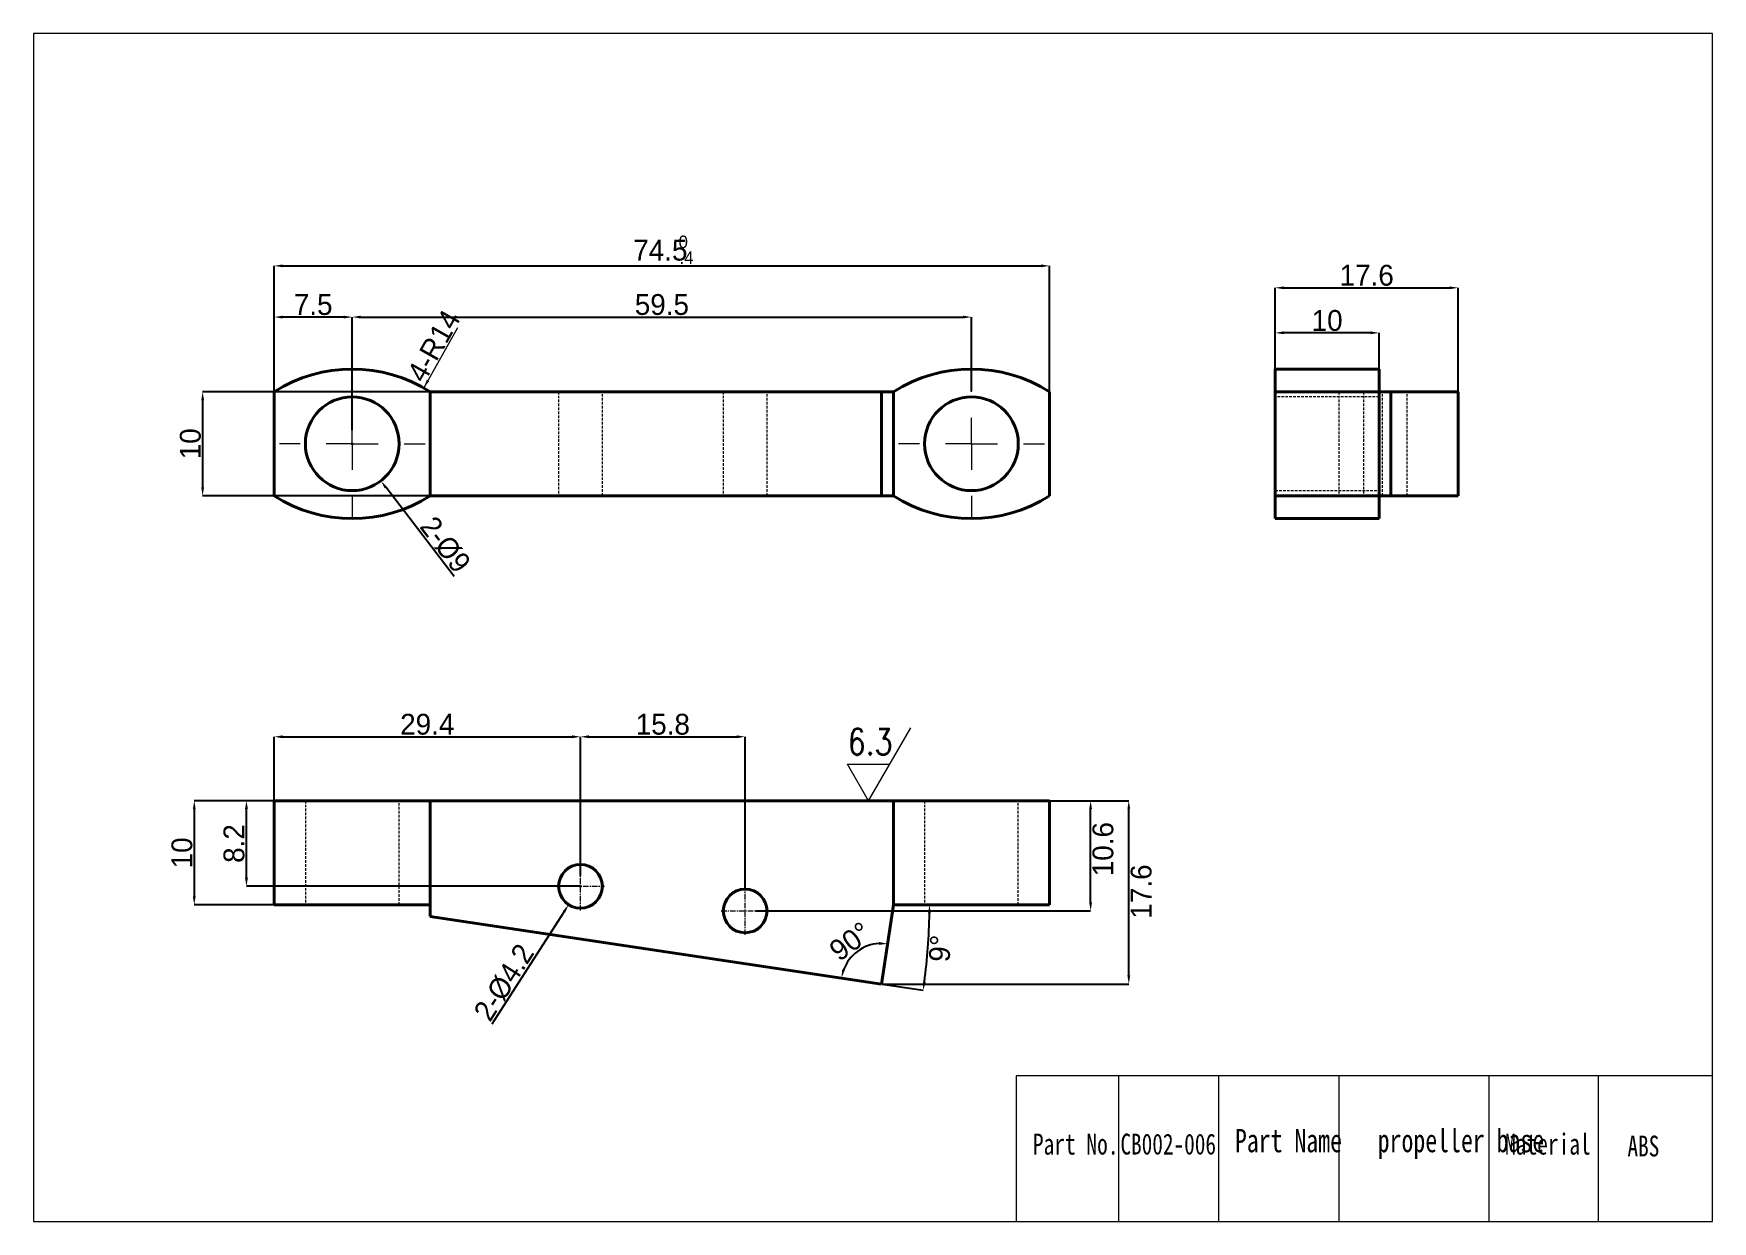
# Model space of a CAD drawing. Header units: millimetres. Extents: x 24 to 185, y 30 to 144.
import ezdxf

# ---------------------------------------------------------------- set-up
doc = ezdxf.new("R2010")
doc.units = ezdxf.units.MM
doc.header["$LTSCALE"] = 0.2
for name, pattern in [('CENTER', [10.16, 6.35, -1.27, 1.27, -1.27]), ('CENTERX2', [20.32, 12.7, -2.54, 2.54, -2.54]), ('HIDDEN', [1.905, 1.27, -0.635])]:
    doc.linetypes.add(name, pattern=pattern)
doc.layers.get('0').update_dxf_attribs({"lineweight": 18})
for name, color, linetype, lineweight in [('1轮廓实线层', 7, 'Continuous', 40), ('3中心线层', 1, 'CENTERX2', 18), ('4虚线层', 6, 'HIDDEN', 18), ('dim', 82, 'Continuous', 9), ('尺寸线层', 3, 'Continuous', 18)]:
    doc.layers.add(name, color=color, linetype=linetype, lineweight=lineweight)
doc.styles.add('SLDTEXTSTYLE0', font='')
doc.styles.add('TXT08', font='txt.shx', dxfattribs={"width": 0.8, "bigfont": 'gbcbig.shx'})
doc.styles.get('SLDTEXTSTYLE0').set_extended_font_data('汉仪长仿宋体')
doc.dimstyles.new('SLDDIMSTYLE0', dxfattribs={"dimtxt": 2, "dimasz": 0.816, "dimexe": 0, "dimexo": 0.0625, "dimgap": 0.175, "dimtad": 1, "dimdec": 1, "dimrnd": 1e-09, "dimzin": 12, "dimdsep": 46, "dimtxsty": 'SLDTEXTSTYLE0', "dimcen": 0.09, "dimdle": 1.632, "dimclrd": 4, "dimclre": 4, "dimclrt": 4, "dimadec": 0, "dimazin": 3, "dimtfac": 1, "dimtdec": 1, "dimtofl": 0, "dimtmove": 0, "dimatfit": 3, "dimfxl": 1, "dimfrac": 2, "dimtolj": 1, "dimarcsym": 0})

# ---------------------------------------------------------------- blocks, each defined once
blk = doc.blocks.new('SW_CENTERMARKSYMBOL_2')
at = {"layer": '3中心线层', "color": 0, "linetype": 'CENTERX2', "lineweight": 0}
for p, q in [((0, 5), (0, 7)), ((0, 0), (0, 2.5)), ((-5, 0), (-7, 0)), ((0, 0), (-2.5, 0)), ((0, 0), (0, -2.5)), ((0, 0), (2.5, 0)), ((5, 0), (7, 0)), ((0, -5), (0, -7))]:
    blk.add_line(p, q, dxfattribs=at)
blk = doc.blocks.new('SW_CENTERMARKSYMBOL_3')
at = {"layer": '3中心线层', "color": 0, "linetype": 'CENTERX2', "lineweight": 0}
for p, q in [((0, 5), (0, 7)), ((0, 0), (0, 2.5)), ((-5, 0), (-7, 0)), ((0, 0), (-2.5, 0)), ((0, 0), (0, -2.5)), ((0, 0), (2.5, 0)), ((5, 0), (7, 0)), ((0, -5), (0, -7))]:
    blk.add_line(p, q, dxfattribs=at)
blk = doc.blocks.new('*X6')
at = {"color": 4, "char_height": 2, "attachment_point": 1, "style": 'SLDTEXTSTYLE0'}
for s, insert, width in [('74.5', (81.42, 124.69), 23.3795), ('{\\H0.6x; 0}', (85.33, 125.09), 7.7452), ('{\\H0.6x;-.4}', (85.33, 123.57), 7.7452)]:
    blk.add_mtext(s, dxfattribs=dict(at, insert=insert, width=width))
blk = doc.blocks.new('*X5')
for points in [[(47.74, 122.32), (47.74, 122.05), (46.92, 122.18)], [(120.6, 122.32), (120.6, 122.05), (121.41, 122.18)]]:
    blk.add_hatch(color=4).paths.add_polyline_path(points, flags=0)
at = {"color": 4, "lineweight": -2}
for p, q in [((46.92, 108.21), (46.92, 122.18)), ((47.74, 122.18), (120.6, 122.18)), ((121.41, 108.21), (121.41, 122.18))]:
    blk.add_line(p, q, dxfattribs=at)
at = {"color": 4}
blk.add_blockref('*X6', (0, 0), dxfattribs=at)
blk = doc.blocks.new('*X7')
for points in [[(47.74, 117.4), (47.74, 117.13), (46.92, 117.27)], [(53.61, 117.4), (53.61, 117.13), (54.42, 117.27)]]:
    blk.add_hatch(color=4).paths.add_polyline_path(points, flags=0)
at = {"color": 4, "lineweight": -2}
for p, q in [((46.92, 107.26), (46.92, 117.27)), ((53.61, 117.27), (47.74, 117.27)), ((54.42, 106.41), (54.42, 117.27))]:
    blk.add_line(p, q, dxfattribs=at)
at = {"color": 4, "insert": (50.67, 118.46), "char_height": 2, "width": 5.4515, "attachment_point": 5, "style": 'SLDTEXTSTYLE0'}
blk.add_mtext('7.5', dxfattribs=at)
blk = doc.blocks.new('*X8')
for points in [[(55.24, 117.4), (55.24, 117.13), (54.42, 117.27)], [(113.1, 117.4), (113.1, 117.13), (113.91, 117.27)]]:
    blk.add_hatch(color=4).paths.add_polyline_path(points, flags=0)
at = {"color": 4, "lineweight": -2}
for p, q in [((54.42, 110.16), (54.42, 117.27)), ((55.24, 117.27), (113.1, 117.27)), ((113.91, 110.16), (113.91, 117.27))]:
    blk.add_line(p, q, dxfattribs=at)
at = {"color": 4, "insert": (84.17, 118.46), "char_height": 2, "width": 7.4017, "attachment_point": 5, "style": 'SLDTEXTSTYLE0'}
blk.add_mtext('59.5', dxfattribs=at)
blk = doc.blocks.new('*X9')
at = {"linetype": 'Continuous'}
blk.add_hatch(color=4, dxfattribs=at).paths.add_polyline_path([(61.3, 110.47), (61.82, 111.12), (61.59, 111.25)], flags=0)
at = {"color": 4, "linetype": 'Continuous'}
blk.add_line((64.54, 116.22), (61.3, 110.47), dxfattribs=at)
at = {"color": 4, "linetype": 'Continuous', "insert": (62.25, 114.5), "char_height": 2, "width": 10.482, "attachment_point": 5, "rotation": 60.5674, "style": 'SLDTEXTSTYLE0'}
blk.add_mtext('4-R14', dxfattribs=at)
blk = doc.blocks.new('*X10')
blk.add_hatch(color=4).paths.add_polyline_path([(57.77, 100.97), (57.56, 100.8), (57.17, 101.53)], flags=0)
at = {"color": 4, "lineweight": -2}
for p, q in [((54.33, 105.1), (54.51, 105.1)), ((54.42, 105.01), (54.42, 105.19)), ((64.22, 92.37), (57.67, 100.89))]:
    blk.add_line(p, q, dxfattribs=at)
at = {"color": 4, "insert": (63.36, 95.41), "char_height": 2, "width": 11.0227, "attachment_point": 5, "rotation": 307.5778, "style": 'SLDTEXTSTYLE0'}
blk.add_mtext('{\\fms pgothic|b0|i0|c0|p34;2-%%C9}', dxfattribs=at)
blk = doc.blocks.new('*X11')
for points in [[(39.92, 109.28), (40.19, 109.28), (40.05, 110.1)], [(39.92, 100.92), (40.19, 100.92), (40.05, 100.1)]]:
    blk.add_hatch(color=4).paths.add_polyline_path(points, flags=0)
at = {"color": 4, "lineweight": -2}
for p, q in [((69.39, 110.1), (40.05, 110.1)), ((40.05, 109.28), (40.05, 100.92)), ((69.39, 100.1), (40.05, 100.1))]:
    blk.add_line(p, q, dxfattribs=at)
at = {"color": 4, "insert": (38.88, 105.1), "char_height": 2, "width": 3.928, "attachment_point": 5, "rotation": 90, "style": 'SLDTEXTSTYLE0'}
blk.add_mtext('10', dxfattribs=at)
blk = doc.blocks.new('*X12')
for points in [[(39.11, 70.02), (39.38, 70.02), (39.25, 70.83)], [(39.11, 61.65), (39.38, 61.65), (39.25, 60.83)]]:
    blk.add_hatch(color=4).paths.add_polyline_path(points, flags=0)
at = {"color": 4, "lineweight": -2}
for p, q in [((54.36, 70.83), (39.25, 70.83)), ((39.25, 70.02), (39.25, 61.65)), ((54.36, 60.83), (39.25, 60.83))]:
    blk.add_line(p, q, dxfattribs=at)
at = {"color": 4, "insert": (38.07, 65.82), "char_height": 2, "width": 3.928, "attachment_point": 5, "rotation": 90, "style": 'SLDTEXTSTYLE0'}
blk.add_mtext('10', dxfattribs=at)
blk = doc.blocks.new('*X13')
for points in [[(44.12, 70.02), (44.4, 70.02), (44.26, 70.83)], [(44.12, 63.43), (44.4, 63.43), (44.26, 62.61)]]:
    blk.add_hatch(color=4).paths.add_polyline_path(points, flags=0)
at = {"color": 4, "lineweight": -2}
for p, q in [((76.28, 70.83), (44.26, 70.83)), ((44.26, 63.43), (44.26, 70.02)), ((76.28, 62.61), (44.26, 62.61))]:
    blk.add_line(p, q, dxfattribs=at)
at = {"color": 4, "insert": (43.07, 66.72), "char_height": 2, "width": 5.3906, "attachment_point": 5, "rotation": 90, "style": 'SLDTEXTSTYLE0'}
blk.add_mtext('8.2', dxfattribs=at)
blk = doc.blocks.new('*X14')
for points in [[(47.74, 77.11), (47.74, 76.83), (46.92, 76.97)], [(75.53, 77.11), (75.53, 76.83), (76.35, 76.97)]]:
    blk.add_hatch(color=4).paths.add_polyline_path(points, flags=0)
at = {"color": 4, "lineweight": -2}
for p, q in [((46.92, 66.78), (46.92, 76.97)), ((47.74, 76.97), (75.53, 76.97)), ((76.35, 63.66), (76.35, 76.97))]:
    blk.add_line(p, q, dxfattribs=at)
at = {"color": 4, "insert": (61.63, 78.16), "char_height": 2, "width": 7.5679, "attachment_point": 5, "style": 'SLDTEXTSTYLE0'}
blk.add_mtext('29.4', dxfattribs=at)
blk = doc.blocks.new('*X15')
for points in [[(77.16, 77.11), (77.16, 76.83), (76.35, 76.97)], [(91.35, 77.11), (91.35, 76.83), (92.17, 76.97)]]:
    blk.add_hatch(color=4).paths.add_polyline_path(points, flags=0)
at = {"color": 4, "lineweight": -2}
for p, q in [((76.35, 64.98), (76.35, 76.97)), ((77.16, 76.97), (91.35, 76.97)), ((92.17, 62.41), (92.17, 76.97))]:
    blk.add_line(p, q, dxfattribs=at)
at = {"color": 4, "insert": (84.26, 78.16), "char_height": 2, "width": 7.1579, "attachment_point": 5, "style": 'SLDTEXTSTYLE0'}
blk.add_mtext('15.8', dxfattribs=at)
blk = doc.blocks.new('*X16')
for points in [[(125.22, 70.02), (125.49, 70.02), (125.36, 70.83)], [(125.22, 61.06), (125.49, 61.06), (125.36, 60.25)]]:
    blk.add_hatch(color=4).paths.add_polyline_path(points, flags=0)
at = {"color": 4, "lineweight": -2}
for p, q in [((94.66, 70.83), (125.36, 70.83)), ((125.36, 61.06), (125.36, 70.02)), ((93.2, 60.25), (125.36, 60.25))]:
    blk.add_line(p, q, dxfattribs=at)
at = {"color": 4, "insert": (126.55, 66.18), "char_height": 2, "width": 7.1468, "attachment_point": 5, "rotation": 90, "style": 'SLDTEXTSTYLE0'}
blk.add_mtext('10.6', dxfattribs=at)
blk = doc.blocks.new('*X17')
for points in [[(109.73, 60.02), (110.01, 60.02), (109.88, 60.83)], [(109.52, 53.42), (109.25, 53.46), (109.27, 52.64)]]:
    blk.add_hatch(color=4).paths.add_polyline_path(points, flags=0)
at = {"color": 4, "lineweight": -2}
blk.add_line((105.34, 53.22), (109.27, 52.64), dxfattribs=at)
blk.add_arc((54.42, 60.83), 55.46, 352.343, 359.157, dxfattribs=at)
at = {"color": 4, "insert": (110.9, 56.64), "char_height": 2, "width": 4.2377, "attachment_point": 5, "rotation": 85.75, "style": 'SLDTEXTSTYLE0'}
blk.add_mtext('9%%D', dxfattribs=at)
blk = doc.blocks.new('*X18')
for points in [[(105.04, 57.27), (105.03, 56.99), (105.85, 57.09)], [(101.75, 54.57), (101.49, 54.63), (101.42, 53.81)]]:
    blk.add_hatch(color=4).paths.add_polyline_path(points, flags=0)
at = {"color": 4, "lineweight": -2}
blk.add_arc((105.28, 53.23), 3.9, 93.4953, 159.5047, dxfattribs=at)
at = {"color": 4, "insert": (102.26, 57.32), "char_height": 2, "width": 6.3538, "attachment_point": 5, "rotation": 36.5, "style": 'SLDTEXTSTYLE0'}
blk.add_mtext('90%%D', dxfattribs=at)
blk = doc.blocks.new('*X19')
for points in [[(128.89, 70.02), (129.16, 70.02), (129.02, 70.83)], [(128.89, 54.05), (129.16, 54.05), (129.02, 53.23)]]:
    blk.add_hatch(color=4).paths.add_polyline_path(points, flags=0)
at = {"color": 4, "lineweight": -2}
for p, q in [((121.48, 70.83), (129.02, 70.83)), ((129.02, 54.05), (129.02, 70.02)), ((105.34, 53.23), (129.02, 53.23))]:
    blk.add_line(p, q, dxfattribs=at)
at = {"color": 4, "insert": (130.22, 62.11), "char_height": 2, "width": 7.1413, "attachment_point": 5, "rotation": 90, "style": 'SLDTEXTSTYLE0'}
blk.add_mtext('17.6', dxfattribs=at)
blk = doc.blocks.new('*X20')
for points in [[(143.89, 120.21), (143.89, 119.94), (143.08, 120.08)], [(159.86, 120.21), (159.86, 119.94), (160.68, 120.08)]]:
    blk.add_hatch(color=4).paths.add_polyline_path(points, flags=0)
at = {"color": 4, "lineweight": -2}
for p, q in [((143.08, 106.8), (143.08, 120.08)), ((143.89, 120.08), (159.86, 120.08)), ((160.68, 106.8), (160.68, 120.08))]:
    blk.add_line(p, q, dxfattribs=at)
at = {"color": 4, "insert": (151.88, 121.27), "char_height": 2, "width": 7.1413, "attachment_point": 5, "style": 'SLDTEXTSTYLE0'}
blk.add_mtext('17.6', dxfattribs=at)
blk = doc.blocks.new('*X21')
for points in [[(143.89, 115.89), (143.89, 115.62), (143.08, 115.75)], [(152.26, 115.89), (152.26, 115.62), (153.08, 115.75)]]:
    blk.add_hatch(color=4).paths.add_polyline_path(points, flags=0)
at = {"color": 4, "lineweight": -2}
for p, q in [((143.08, 111.25), (143.08, 115.75)), ((152.26, 115.75), (143.89, 115.75)), ((153.08, 110.89), (153.08, 115.75))]:
    blk.add_line(p, q, dxfattribs=at)
at = {"color": 4, "insert": (148.08, 116.93), "char_height": 2, "width": 3.1413, "attachment_point": 5, "style": 'SLDTEXTSTYLE0'}
blk.add_mtext('10', dxfattribs=at)
blk = doc.blocks.new('*X22')
blk.add_hatch(color=4).paths.add_polyline_path([(74.65, 60.23), (74.88, 60.09), (75.21, 60.85)], flags=0)
at = {"color": 4, "lineweight": -2}
for p, q in [((76.26, 62.61), (76.44, 62.61)), ((76.35, 62.52), (76.35, 62.7)), ((67.85, 49.41), (74.77, 60.16))]:
    blk.add_line(p, q, dxfattribs=at)
at = {"color": 4, "insert": (69.01, 53.38), "char_height": 2, "width": 15.1364, "attachment_point": 5, "rotation": 57.2388, "style": 'SLDTEXTSTYLE0'}
blk.add_mtext('{\\fms pgothic|b0|i0|c0|p34;2-%%C4.2}', dxfattribs=at)

msp = doc.modelspace()

# ---------------------------------------------------------------- linework, layer by layer
for p, q in [((185.09, 144.48), (23.81, 144.48)), ((23.81, 144.48), (23.81, 30.44)), ((185.09, 87.46), (185.09, 144.48)), ((185.09, 30.44), (185.09, 87.46)), ((185.09, 44.4), (118.2, 44.4)), ((118.2, 44.4), (118.2, 30.44)), ((128.05, 44.4), (128.05, 30.44)), ((137.65, 44.4), (137.65, 30.44)), ((149.21, 44.4), (149.21, 30.44)), ((163.62, 44.4), (163.62, 30.44)), ((174.11, 44.4), (174.11, 30.44)), ((185.09, 30.44), (185.09, 44.4)), ((23.81, 30.44), (185.09, 30.44)), ((123.78, 30.44), (185.09, 30.44))]:
    msp.add_line(p, q)
at = {"layer": '1轮廓实线层', "linetype": 'Continuous', "lineweight": 40}
for p, q in [((153.08, 112.28), (143.08, 112.28)), ((143.08, 112.28), (143.08, 110.1)), ((153.08, 110.1), (153.08, 112.28)), ((46.92, 100.1), (46.92, 110.1)), ((61.92, 100.1), (61.92, 110.1)), ((105.28, 110.1), (61.92, 110.1)), ((105.28, 110.1), (105.28, 100.1)), ((106.41, 110.1), (105.28, 110.1)), ((106.41, 100.1), (106.41, 110.1)), ((121.41, 110.1), (121.41, 100.1)), ((153.08, 110.1), (143.08, 110.1)), ((143.08, 110.1), (143.08, 100.1)), ((153.08, 100.1), (153.08, 110.1)), ((153.08, 110.1), (154.2, 110.1)), ((154.2, 100.1), (154.2, 110.1)), ((160.68, 110.1), (154.2, 110.1)), ((160.68, 110.1), (160.68, 100.1)), ((105.28, 100.1), (61.92, 100.1)), ((106.41, 100.1), (105.28, 100.1)), ((153.08, 100.1), (143.08, 100.1)), ((143.08, 100.1), (143.08, 97.92)), ((153.08, 97.92), (153.08, 100.1)), ((154.2, 100.1), (153.08, 100.1)), ((160.68, 100.1), (154.2, 100.1)), ((143.08, 97.92), (153.08, 97.92)), ((46.92, 60.83), (46.92, 70.83)), ((61.92, 70.83), (46.92, 70.83)), ((61.92, 60.83), (61.92, 70.83)), ((106.41, 70.83), (61.92, 70.83)), ((106.41, 70.83), (106.41, 60.83)), ((121.41, 70.83), (106.41, 70.83)), ((121.41, 60.83), (121.41, 70.83)), ((46.92, 60.83), (61.92, 60.83)), ((61.92, 60.83), (61.92, 59.71)), ((105.28, 53.23), (61.92, 59.71)), ((106.41, 60.83), (105.28, 53.23)), ((106.41, 60.83), (121.41, 60.83))]:
    msp.add_line(p, q, dxfattribs=at)
at = {"layer": '1轮廓实线层', "color": 1, "linetype": 'CENTER', "lineweight": 0, "ltscale": 0.42}
for p, q in [((76.35, 60.3), (76.35, 64.92)), ((74.04, 62.61), (78.66, 62.61)), ((92.17, 57.94), (92.17, 62.56)), ((89.86, 60.25), (94.48, 60.25))]:
    msp.add_line(p, q, dxfattribs=at)
at = {"layer": '1轮廓实线层', "linetype": 'Continuous', "lineweight": 40}
for centre, radius in [((54.42, 105.1), 4.5), ((113.91, 105.1), 4.5), ((76.35, 62.61), 2.1), ((92.17, 60.25), 2.1)]:
    msp.add_circle(centre, radius, dxfattribs=at)
for centre, start, end in [((54.42, 98.28), 57.6076, 122.3924), ((113.91, 98.28), 57.6076, 122.3924), ((54.42, 111.92), 237.6076, 302.3924), ((113.91, 111.92), 237.6076, 302.3924)]:
    msp.add_arc(centre, 14, start, end, dxfattribs=at)
at = {"layer": '4虚线层', "color": 6, "linetype": 'HIDDEN', "lineweight": 0}
for p, q in [((74.25, 110.1), (74.25, 100.1)), ((78.45, 100.1), (78.45, 110.1)), ((90.07, 110.1), (90.07, 100.1)), ((94.27, 100.1), (94.27, 110.1)), ((149.2, 110.1), (149.2, 100.1)), ((151.57, 110.1), (151.57, 100.1)), ((153.4, 100.1), (153.4, 110.1)), ((155.77, 100.1), (155.77, 110.1)), ((153.08, 109.6), (143.08, 109.6)), ((143.08, 100.6), (153.08, 100.6)), ((49.92, 70.83), (49.92, 60.83)), ((58.92, 60.83), (58.92, 70.83)), ((109.41, 70.83), (109.41, 60.83)), ((118.41, 60.83), (118.41, 70.83))]:
    msp.add_line(p, q, dxfattribs=at)
at = {"layer": 'dim', "color": 4}
for p, q in [((104.03, 70.83), (108.07, 77.83)), ((104.03, 70.83), (102.01, 74.33)), ((102.01, 74.33), (106.05, 74.33))]:
    msp.add_line(p, q, dxfattribs=at)

# ---------------------------------------------------------------- block references
at = {"layer": '3中心线层', "color": 1, "linetype": 'CENTERX2', "lineweight": 0}
for name, p in [('SW_CENTERMARKSYMBOL_2', (54.42, 105.1)), ('SW_CENTERMARKSYMBOL_3', (113.91, 105.1))]:
    msp.add_blockref(name, p, dxfattribs=at)

# ---------------------------------------------------------------- texts
at = {"attachment_point": 1}
for s, width, gutter_width, heights, insert, char_height in [('{\\fHYSWLongFangSong|b1|i0|c134|p2;Part No.}', 24.3666, 17.5, [3.5], (119.81, 38.87), 2.016), ('{\\fHYSWLongFangSong|b1|i0|c134|p2;Part Name   propeller base}', 68.5408, 35, [0], (139.22, 39.32), 2.24), ('{\\fHYSWLongFangSong|b1|i0|c134|p2;Material}', 24.3666, 17.5, [3.5], (165.17, 38.87), 2.016)]:
    msp.add_mtext_dynamic_manual_height_columns(s, width=width, gutter_width=gutter_width, heights=heights, dxfattribs=dict(at, insert=insert, char_height=char_height))
at = {"layer": 'dim', "color": 6, "style": 'TXT08', "width": 0.8}
msp.add_text('6.3', height=2.5, dxfattribs=at).set_placement((102.03, 75.24))
at = {"layer": '尺寸线层', "char_height": 2, "attachment_point": 1}
for s, insert, width in [('{\\fhyswlongfangsong|b1|i0|c134|p2;\\C7;CB002-006}', (128.22, 38.86), 7.2109), ('{\\fhyswlongfangsong|b1|i0|c134|p2;\\C7;ABS}', (176.93, 38.67), 3.7163)]:
    msp.add_mtext(s, dxfattribs=dict(at, insert=insert, width=width))

# ---------------------------------------------------------------- dimensions: what is measured, and where the dimension line sits
dim = msp.add_linear_dim(base=(121.41, 122.18), p1=(46.92, 108.15), p2=(121.41, 108.15), dimstyle='SLDDIMSTYLE0', override={"dimsah": 1, "dimtol": 1, "dimtp": 0, "dimtm": 0.4, "dimtfac": 0.6, "dimtzin": 12})
dim.commit()
dim.dimension.update_dxf_attribs({"geometry": '*X5', "text_midpoint": (84.35, 122.18), "dimtype": 160})
for base, p1, p2, picture, middle in [((160.68, 120.08), (143.08, 106.74), (160.68, 106.74), '*X20', (151.88, 121.27)), ((46.92, 117.27), (54.42, 106.35), (46.92, 107.19), '*X7', (50.67, 118.46)), ((113.91, 117.27), (54.42, 110.1), (113.91, 110.1), '*X8', (84.17, 118.46)), ((143.08, 115.75), (153.08, 110.83), (143.08, 111.19), '*X21', (148.08, 116.93)), ((76.35, 76.97), (46.92, 66.72), (76.35, 63.59), '*X14', (61.63, 78.16)), ((92.17, 76.97), (76.35, 64.92), (92.17, 62.35), '*X15', (84.26, 78.16))]:
    dim = msp.add_linear_dim(base=base, p1=p1, p2=p2, dimstyle='SLDDIMSTYLE0', override={"dimsah": 1, "dimtzin": 12})
    dim.commit()
    dim.dimension.update_dxf_attribs({"geometry": picture, "text_midpoint": middle})
dim = msp.add_radius_dim(center=(54.42, 98.28), mpoint=(61.3, 110.47), dimstyle='SLDDIMSTYLE0', override={"dimpost": '4-R<>', "dimsah": 1, "dimtzin": 12})
dim.commit()
dim.dimension.update_dxf_attribs({"geometry": '*X9', "text_midpoint": (63.26, 113.93), "dimtype": 164})
dim = msp.add_linear_dim(base=(40.05, 100.1), p1=(69.45, 110.1), p2=(69.45, 100.1), angle=90, dimstyle='SLDDIMSTYLE0', override={"dimsah": 1, "dimtzin": 12})
dim.commit()
dim.dimension.update_dxf_attribs({"geometry": '*X11', "text_midpoint": (38.88, 105.1)})
for p1, p2, picture, middle in [((51.68, 108.67), (57.17, 101.53), '*X10', (62.43, 94.69)), ((77.48, 64.38), (75.21, 60.85), '*X22', (69.99, 52.74))]:
    dim = msp.add_diameter_dim_2p(p1=p1, p2=p2, text='{\\fms pgothic|b0|i0|c0|p34;2-<>}', dimstyle='SLDDIMSTYLE0', override={"dimpost": '%%C<>', "dimsah": 1, "dimtzin": 12})
    dim.commit()
    dim.dimension.update_dxf_attribs({"geometry": picture, "text_midpoint": middle, "dimtype": 163})
for base, p1, p2, picture, middle in [((39.25, 60.83), (54.42, 70.83), (54.42, 60.83), '*X12', (39.25, 65.82)), ((44.26, 70.83), (76.35, 62.61), (76.35, 70.83), '*X13', (44.26, 66.72)), ((125.36, 70.83), (93.14, 60.25), (94.6, 70.83), '*X16', (125.36, 66.18)), ((129.02, 70.83), (105.28, 53.23), (121.41, 70.83), '*X19', (129.02, 62.11))]:
    dim = msp.add_linear_dim(base=base, p1=p1, p2=p2, angle=90, dimstyle='SLDDIMSTYLE0', override={"dimsah": 1, "dimtzin": 12})
    dim.commit()
    dim.dimension.update_dxf_attribs({"geometry": picture, "text_midpoint": middle, "dimtype": 160})
for base, line1, line2, picture, middle in [((109.72, 56.72), ((106.41, 60.83), (121.41, 60.83)), ((105.28, 53.23), (61.92, 59.71)), '*X17', (110.9, 56.64)), ((102.95, 56.37), ((105.28, 53.23), (61.92, 59.71)), ((106.41, 60.83), (105.28, 53.23)), '*X18', (102.26, 57.32))]:
    dim = msp.add_angular_dim_2l(base=base, line1=line1, line2=line2, dimstyle='SLDDIMSTYLE0', override={"dimtad": 1, "dimtih": 0, "dimtoh": 0, "dimsah": 1, "dimtdec": 0, "dimtzin": 12})
    dim.commit()
    dim.dimension.update_dxf_attribs({"geometry": picture, "text_midpoint": middle})

doc.saveas('drawing.dxf')
